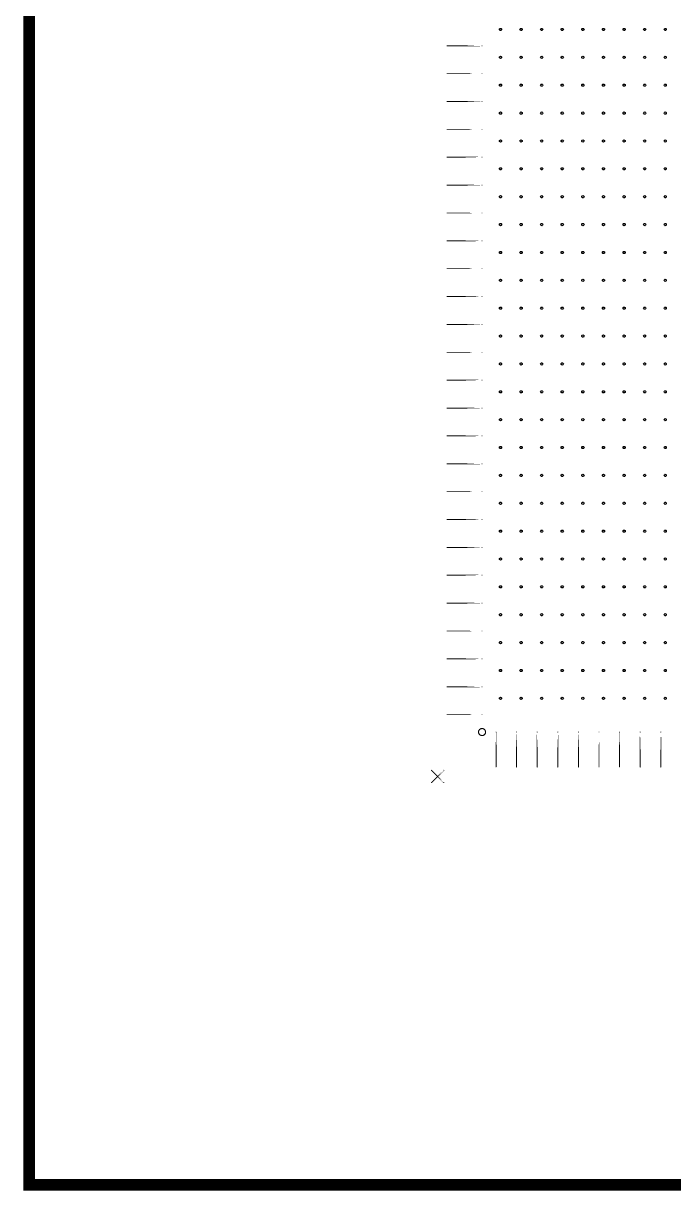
# Model space of a CAD drawing. Extents: x 11 to 212, y 11 to 212.
# Drawn here: x 10.7 to 66.4, y 10.7 to 110.7 of the extents above; entities that cross this region are included whole.
import ezdxf

# ---------------------------------------------------------------- set-up
doc = ezdxf.new("R2010")
doc.units = 0
doc.layers.get('0').update_dxf_attribs({"linetype": 'continuous'})
doc.layers.add('H1', color=7, linetype='continuous')

# ---------------------------------------------------------------- blocks, each defined once
blk = doc.blocks.new('cutlineendpoint')
at = {"const_width": 0.04}
blk.add_lwpolyline([(-0.02, 0, 1), (0.02, 0, 1)], format="xyb", close=True, dxfattribs=at)

msp = doc.modelspace()

# ---------------------------------------------------------------- linework, layer by layer
at = {"layer": 'H1'}
for points, const_width in [([(11.2, 211.2), (211.2, 211.2), (211.2, 11.2), (11.2, 11.2)], 1), ([(50, 108.81), (47, 108.81)], 0.08), ([(50, 106.42), (47, 106.42)], 0.08), ([(50, 104.04), (47, 104.04)], 0.08), ([(50, 101.65), (47, 101.65)], 0.08), ([(50, 99.26), (47, 99.26)], 0.08), ([(50, 96.87), (47, 96.87)], 0.08), ([(50, 94.48), (47, 94.48)], 0.08), ([(50, 92.09), (47, 92.09)], 0.08), ([(50, 89.71), (47, 89.71)], 0.08), ([(50, 87.32), (47, 87.32)], 0.08), ([(50, 84.93), (47, 84.93)], 0.08), ([(50, 82.54), (47, 82.54)], 0.08), ([(50, 80.15), (47, 80.15)], 0.08), ([(50, 77.76), (47, 77.76)], 0.08), ([(50, 75.38), (47, 75.38)], 0.08), ([(50, 72.99), (47, 72.99)], 0.08), ([(50, 70.6), (47, 70.6)], 0.08), ([(50, 68.21), (47, 68.21)], 0.08), ([(50, 65.82), (47, 65.82)], 0.08), ([(50, 63.44), (47, 63.44)], 0.08), ([(50, 61.05), (47, 61.05)], 0.08), ([(50, 58.66), (47, 58.66)], 0.08), ([(50, 56.27), (47, 56.27)], 0.08), ([(50, 53.88), (47, 53.88)], 0.08), ([(50, 51.49), (47, 51.49)], 0.08), ([(51.2, 50), (51.2, 47)], 0.08), ([(52.96, 50), (52.96, 47)], 0.08), ([(54.73, 50), (54.73, 47)], 0.08), ([(56.49, 50), (56.49, 47)], 0.08), ([(58.26, 50), (58.26, 47)], 0.08), ([(60.02, 50), (60.02, 47)], 0.08), ([(61.79, 50), (61.79, 47)], 0.08), ([(63.55, 50), (63.55, 47)], 0.08), ([(65.32, 50), (65.32, 47)], 0.08), ([(46.73, 46.73), (45.67, 45.67)], 0.08), ([(46.73, 45.67), (45.67, 46.73)], 0.08)]:
    msp.add_lwpolyline(points, close=True, dxfattribs=dict(at, const_width=const_width))
for points in [[(51.68, 110.21), (51.66, 110.16), (51.63, 110.12), (51.58, 110.11), (51.54, 110.12), (51.5, 110.16), (51.49, 110.21), (51.5, 110.25), (51.54, 110.29), (51.58, 110.3), (51.63, 110.29), (51.66, 110.25)], [(53.44, 110.21), (53.43, 110.16), (53.39, 110.12), (53.35, 110.11), (53.3, 110.12), (53.27, 110.16), (53.25, 110.21), (53.27, 110.25), (53.3, 110.29), (53.35, 110.3), (53.39, 110.29), (53.43, 110.25)], [(55.21, 110.21), (55.19, 110.16), (55.16, 110.12), (55.11, 110.11), (55.06, 110.12), (55.03, 110.16), (55.02, 110.21), (55.03, 110.25), (55.06, 110.29), (55.11, 110.3), (55.16, 110.29), (55.19, 110.25)], [(56.97, 110.21), (56.96, 110.16), (56.92, 110.12), (56.88, 110.11), (56.83, 110.12), (56.79, 110.16), (56.78, 110.21), (56.79, 110.25), (56.83, 110.29), (56.88, 110.3), (56.92, 110.29), (56.96, 110.25)], [(58.74, 110.21), (58.72, 110.16), (58.69, 110.12), (58.64, 110.11), (58.59, 110.12), (58.56, 110.16), (58.55, 110.21), (58.56, 110.25), (58.59, 110.29), (58.64, 110.3), (58.69, 110.29), (58.72, 110.25)], [(60.5, 110.21), (60.49, 110.16), (60.45, 110.12), (60.41, 110.11), (60.36, 110.12), (60.32, 110.16), (60.31, 110.21), (60.32, 110.25), (60.36, 110.29), (60.41, 110.3), (60.45, 110.29), (60.49, 110.25)], [(62.26, 110.21), (62.25, 110.16), (62.22, 110.12), (62.17, 110.11), (62.12, 110.12), (62.09, 110.16), (62.08, 110.21), (62.09, 110.25), (62.12, 110.29), (62.17, 110.3), (62.22, 110.29), (62.25, 110.25)], [(64.03, 110.21), (64.02, 110.16), (63.98, 110.12), (63.94, 110.11), (63.89, 110.12), (63.85, 110.16), (63.84, 110.21), (63.85, 110.25), (63.89, 110.29), (63.94, 110.3), (63.98, 110.29), (64.02, 110.25)], [(65.79, 110.21), (65.78, 110.16), (65.75, 110.12), (65.7, 110.11), (65.65, 110.12), (65.62, 110.16), (65.61, 110.21), (65.62, 110.25), (65.65, 110.29), (65.7, 110.3), (65.75, 110.29), (65.78, 110.25)], [(51.68, 107.82), (51.66, 107.77), (51.63, 107.74), (51.58, 107.72), (51.54, 107.74), (51.5, 107.77), (51.49, 107.82), (51.5, 107.86), (51.54, 107.9), (51.58, 107.91), (51.63, 107.9), (51.66, 107.86)], [(53.44, 107.82), (53.43, 107.77), (53.39, 107.74), (53.35, 107.72), (53.3, 107.74), (53.27, 107.77), (53.25, 107.82), (53.27, 107.86), (53.3, 107.9), (53.35, 107.91), (53.39, 107.9), (53.43, 107.86)], [(55.21, 107.82), (55.19, 107.77), (55.16, 107.74), (55.11, 107.72), (55.06, 107.74), (55.03, 107.77), (55.02, 107.82), (55.03, 107.86), (55.06, 107.9), (55.11, 107.91), (55.16, 107.9), (55.19, 107.86)], [(56.97, 107.82), (56.96, 107.77), (56.92, 107.74), (56.88, 107.72), (56.83, 107.74), (56.79, 107.77), (56.78, 107.82), (56.79, 107.86), (56.83, 107.9), (56.88, 107.91), (56.92, 107.9), (56.96, 107.86)], [(58.74, 107.82), (58.72, 107.77), (58.69, 107.74), (58.64, 107.72), (58.59, 107.74), (58.56, 107.77), (58.55, 107.82), (58.56, 107.86), (58.59, 107.9), (58.64, 107.91), (58.69, 107.9), (58.72, 107.86)], [(60.5, 107.82), (60.49, 107.77), (60.45, 107.74), (60.41, 107.72), (60.36, 107.74), (60.32, 107.77), (60.31, 107.82), (60.32, 107.86), (60.36, 107.9), (60.41, 107.91), (60.45, 107.9), (60.49, 107.86)], [(62.26, 107.82), (62.25, 107.77), (62.22, 107.74), (62.17, 107.72), (62.12, 107.74), (62.09, 107.77), (62.08, 107.82), (62.09, 107.86), (62.12, 107.9), (62.17, 107.91), (62.22, 107.9), (62.25, 107.86)], [(64.03, 107.82), (64.02, 107.77), (63.98, 107.74), (63.94, 107.72), (63.89, 107.74), (63.85, 107.77), (63.84, 107.82), (63.85, 107.86), (63.89, 107.9), (63.94, 107.91), (63.98, 107.9), (64.02, 107.86)], [(65.79, 107.82), (65.78, 107.77), (65.75, 107.74), (65.7, 107.72), (65.65, 107.74), (65.62, 107.77), (65.61, 107.82), (65.62, 107.86), (65.65, 107.9), (65.7, 107.91), (65.75, 107.9), (65.78, 107.86)], [(51.68, 105.43), (51.66, 105.38), (51.63, 105.35), (51.58, 105.34), (51.54, 105.35), (51.5, 105.38), (51.49, 105.43), (51.5, 105.48), (51.54, 105.51), (51.58, 105.52), (51.63, 105.51), (51.66, 105.48)], [(53.44, 105.43), (53.43, 105.38), (53.39, 105.35), (53.35, 105.34), (53.3, 105.35), (53.27, 105.38), (53.25, 105.43), (53.27, 105.48), (53.3, 105.51), (53.35, 105.52), (53.39, 105.51), (53.43, 105.48)], [(55.21, 105.43), (55.19, 105.38), (55.16, 105.35), (55.11, 105.34), (55.06, 105.35), (55.03, 105.38), (55.02, 105.43), (55.03, 105.48), (55.06, 105.51), (55.11, 105.52), (55.16, 105.51), (55.19, 105.48)], [(56.97, 105.43), (56.96, 105.38), (56.92, 105.35), (56.88, 105.34), (56.83, 105.35), (56.79, 105.38), (56.78, 105.43), (56.79, 105.48), (56.83, 105.51), (56.88, 105.52), (56.92, 105.51), (56.96, 105.48)], [(58.74, 105.43), (58.72, 105.38), (58.69, 105.35), (58.64, 105.34), (58.59, 105.35), (58.56, 105.38), (58.55, 105.43), (58.56, 105.48), (58.59, 105.51), (58.64, 105.52), (58.69, 105.51), (58.72, 105.48)], [(60.5, 105.43), (60.49, 105.38), (60.45, 105.35), (60.41, 105.34), (60.36, 105.35), (60.32, 105.38), (60.31, 105.43), (60.32, 105.48), (60.36, 105.51), (60.41, 105.52), (60.45, 105.51), (60.49, 105.48)], [(62.26, 105.43), (62.25, 105.38), (62.22, 105.35), (62.17, 105.34), (62.12, 105.35), (62.09, 105.38), (62.08, 105.43), (62.09, 105.48), (62.12, 105.51), (62.17, 105.52), (62.22, 105.51), (62.25, 105.48)], [(64.03, 105.43), (64.02, 105.38), (63.98, 105.35), (63.94, 105.34), (63.89, 105.35), (63.85, 105.38), (63.84, 105.43), (63.85, 105.48), (63.89, 105.51), (63.94, 105.52), (63.98, 105.51), (64.02, 105.48)], [(65.79, 105.43), (65.78, 105.38), (65.75, 105.35), (65.7, 105.34), (65.65, 105.35), (65.62, 105.38), (65.61, 105.43), (65.62, 105.48), (65.65, 105.51), (65.7, 105.52), (65.75, 105.51), (65.78, 105.48)], [(51.68, 103.04), (51.66, 102.99), (51.63, 102.96), (51.58, 102.95), (51.54, 102.96), (51.5, 102.99), (51.49, 103.04), (51.5, 103.09), (51.54, 103.12), (51.58, 103.14), (51.63, 103.12), (51.66, 103.09)], [(53.44, 103.04), (53.43, 102.99), (53.39, 102.96), (53.35, 102.95), (53.3, 102.96), (53.27, 102.99), (53.25, 103.04), (53.27, 103.09), (53.3, 103.12), (53.35, 103.14), (53.39, 103.12), (53.43, 103.09)], [(55.21, 103.04), (55.19, 102.99), (55.16, 102.96), (55.11, 102.95), (55.06, 102.96), (55.03, 102.99), (55.02, 103.04), (55.03, 103.09), (55.06, 103.12), (55.11, 103.14), (55.16, 103.12), (55.19, 103.09)], [(56.97, 103.04), (56.96, 102.99), (56.92, 102.96), (56.88, 102.95), (56.83, 102.96), (56.79, 102.99), (56.78, 103.04), (56.79, 103.09), (56.83, 103.12), (56.88, 103.14), (56.92, 103.12), (56.96, 103.09)], [(58.74, 103.04), (58.72, 102.99), (58.69, 102.96), (58.64, 102.95), (58.59, 102.96), (58.56, 102.99), (58.55, 103.04), (58.56, 103.09), (58.59, 103.12), (58.64, 103.14), (58.69, 103.12), (58.72, 103.09)], [(60.5, 103.04), (60.49, 102.99), (60.45, 102.96), (60.41, 102.95), (60.36, 102.96), (60.32, 102.99), (60.31, 103.04), (60.32, 103.09), (60.36, 103.12), (60.41, 103.14), (60.45, 103.12), (60.49, 103.09)], [(62.26, 103.04), (62.25, 102.99), (62.22, 102.96), (62.17, 102.95), (62.12, 102.96), (62.09, 102.99), (62.08, 103.04), (62.09, 103.09), (62.12, 103.12), (62.17, 103.14), (62.22, 103.12), (62.25, 103.09)], [(64.03, 103.04), (64.02, 102.99), (63.98, 102.96), (63.94, 102.95), (63.89, 102.96), (63.85, 102.99), (63.84, 103.04), (63.85, 103.09), (63.89, 103.12), (63.94, 103.14), (63.98, 103.12), (64.02, 103.09)], [(65.79, 103.04), (65.78, 102.99), (65.75, 102.96), (65.7, 102.95), (65.65, 102.96), (65.62, 102.99), (65.61, 103.04), (65.62, 103.09), (65.65, 103.12), (65.7, 103.14), (65.75, 103.12), (65.78, 103.09)], [(51.68, 100.65), (51.66, 100.61), (51.63, 100.57), (51.58, 100.56), (51.54, 100.57), (51.5, 100.61), (51.49, 100.65), (51.5, 100.7), (51.54, 100.73), (51.58, 100.75), (51.63, 100.73), (51.66, 100.7)], [(53.44, 100.65), (53.43, 100.61), (53.39, 100.57), (53.35, 100.56), (53.3, 100.57), (53.27, 100.61), (53.25, 100.65), (53.27, 100.7), (53.3, 100.73), (53.35, 100.75), (53.39, 100.73), (53.43, 100.7)], [(55.21, 100.65), (55.19, 100.61), (55.16, 100.57), (55.11, 100.56), (55.06, 100.57), (55.03, 100.61), (55.02, 100.65), (55.03, 100.7), (55.06, 100.73), (55.11, 100.75), (55.16, 100.73), (55.19, 100.7)], [(56.97, 100.65), (56.96, 100.61), (56.92, 100.57), (56.88, 100.56), (56.83, 100.57), (56.79, 100.61), (56.78, 100.65), (56.79, 100.7), (56.83, 100.73), (56.88, 100.75), (56.92, 100.73), (56.96, 100.7)], [(58.74, 100.65), (58.72, 100.61), (58.69, 100.57), (58.64, 100.56), (58.59, 100.57), (58.56, 100.61), (58.55, 100.65), (58.56, 100.7), (58.59, 100.73), (58.64, 100.75), (58.69, 100.73), (58.72, 100.7)], [(60.5, 100.65), (60.49, 100.61), (60.45, 100.57), (60.41, 100.56), (60.36, 100.57), (60.32, 100.61), (60.31, 100.65), (60.32, 100.7), (60.36, 100.73), (60.41, 100.75), (60.45, 100.73), (60.49, 100.7)], [(62.26, 100.65), (62.25, 100.61), (62.22, 100.57), (62.17, 100.56), (62.12, 100.57), (62.09, 100.61), (62.08, 100.65), (62.09, 100.7), (62.12, 100.73), (62.17, 100.75), (62.22, 100.73), (62.25, 100.7)], [(64.03, 100.65), (64.02, 100.61), (63.98, 100.57), (63.94, 100.56), (63.89, 100.57), (63.85, 100.61), (63.84, 100.65), (63.85, 100.7), (63.89, 100.73), (63.94, 100.75), (63.98, 100.73), (64.02, 100.7)], [(65.79, 100.65), (65.78, 100.61), (65.75, 100.57), (65.7, 100.56), (65.65, 100.57), (65.62, 100.61), (65.61, 100.65), (65.62, 100.7), (65.65, 100.73), (65.7, 100.75), (65.75, 100.73), (65.78, 100.7)], [(51.68, 98.26), (51.66, 98.22), (51.63, 98.18), (51.58, 98.17), (51.54, 98.18), (51.5, 98.22), (51.49, 98.26), (51.5, 98.31), (51.54, 98.35), (51.58, 98.36), (51.63, 98.35), (51.66, 98.31)], [(53.44, 98.26), (53.43, 98.22), (53.39, 98.18), (53.35, 98.17), (53.3, 98.18), (53.27, 98.22), (53.25, 98.26), (53.27, 98.31), (53.3, 98.35), (53.35, 98.36), (53.39, 98.35), (53.43, 98.31)], [(55.21, 98.26), (55.19, 98.22), (55.16, 98.18), (55.11, 98.17), (55.06, 98.18), (55.03, 98.22), (55.02, 98.26), (55.03, 98.31), (55.06, 98.35), (55.11, 98.36), (55.16, 98.35), (55.19, 98.31)], [(56.97, 98.26), (56.96, 98.22), (56.92, 98.18), (56.88, 98.17), (56.83, 98.18), (56.79, 98.22), (56.78, 98.26), (56.79, 98.31), (56.83, 98.35), (56.88, 98.36), (56.92, 98.35), (56.96, 98.31)], [(58.74, 98.26), (58.72, 98.22), (58.69, 98.18), (58.64, 98.17), (58.59, 98.18), (58.56, 98.22), (58.55, 98.26), (58.56, 98.31), (58.59, 98.35), (58.64, 98.36), (58.69, 98.35), (58.72, 98.31)], [(60.5, 98.26), (60.49, 98.22), (60.45, 98.18), (60.41, 98.17), (60.36, 98.18), (60.32, 98.22), (60.31, 98.26), (60.32, 98.31), (60.36, 98.35), (60.41, 98.36), (60.45, 98.35), (60.49, 98.31)], [(62.26, 98.26), (62.25, 98.22), (62.22, 98.18), (62.17, 98.17), (62.12, 98.18), (62.09, 98.22), (62.08, 98.26), (62.09, 98.31), (62.12, 98.35), (62.17, 98.36), (62.22, 98.35), (62.25, 98.31)], [(64.03, 98.26), (64.02, 98.22), (63.98, 98.18), (63.94, 98.17), (63.89, 98.18), (63.85, 98.22), (63.84, 98.26), (63.85, 98.31), (63.89, 98.35), (63.94, 98.36), (63.98, 98.35), (64.02, 98.31)], [(65.79, 98.26), (65.78, 98.22), (65.75, 98.18), (65.7, 98.17), (65.65, 98.18), (65.62, 98.22), (65.61, 98.26), (65.62, 98.31), (65.65, 98.35), (65.7, 98.36), (65.75, 98.35), (65.78, 98.31)], [(51.68, 95.88), (51.66, 95.83), (51.63, 95.79), (51.58, 95.78), (51.54, 95.79), (51.5, 95.83), (51.49, 95.88), (51.5, 95.92), (51.54, 95.96), (51.58, 95.97), (51.63, 95.96), (51.66, 95.92)], [(53.44, 95.88), (53.43, 95.83), (53.39, 95.79), (53.35, 95.78), (53.3, 95.79), (53.27, 95.83), (53.25, 95.88), (53.27, 95.92), (53.3, 95.96), (53.35, 95.97), (53.39, 95.96), (53.43, 95.92)], [(55.21, 95.88), (55.19, 95.83), (55.16, 95.79), (55.11, 95.78), (55.06, 95.79), (55.03, 95.83), (55.02, 95.88), (55.03, 95.92), (55.06, 95.96), (55.11, 95.97), (55.16, 95.96), (55.19, 95.92)], [(56.97, 95.88), (56.96, 95.83), (56.92, 95.79), (56.88, 95.78), (56.83, 95.79), (56.79, 95.83), (56.78, 95.88), (56.79, 95.92), (56.83, 95.96), (56.88, 95.97), (56.92, 95.96), (56.96, 95.92)], [(58.74, 95.88), (58.72, 95.83), (58.69, 95.79), (58.64, 95.78), (58.59, 95.79), (58.56, 95.83), (58.55, 95.88), (58.56, 95.92), (58.59, 95.96), (58.64, 95.97), (58.69, 95.96), (58.72, 95.92)], [(60.5, 95.88), (60.49, 95.83), (60.45, 95.79), (60.41, 95.78), (60.36, 95.79), (60.32, 95.83), (60.31, 95.88), (60.32, 95.92), (60.36, 95.96), (60.41, 95.97), (60.45, 95.96), (60.49, 95.92)], [(62.26, 95.88), (62.25, 95.83), (62.22, 95.79), (62.17, 95.78), (62.12, 95.79), (62.09, 95.83), (62.08, 95.88), (62.09, 95.92), (62.12, 95.96), (62.17, 95.97), (62.22, 95.96), (62.25, 95.92)], [(64.03, 95.88), (64.02, 95.83), (63.98, 95.79), (63.94, 95.78), (63.89, 95.79), (63.85, 95.83), (63.84, 95.88), (63.85, 95.92), (63.89, 95.96), (63.94, 95.97), (63.98, 95.96), (64.02, 95.92)], [(65.79, 95.88), (65.78, 95.83), (65.75, 95.79), (65.7, 95.78), (65.65, 95.79), (65.62, 95.83), (65.61, 95.88), (65.62, 95.92), (65.65, 95.96), (65.7, 95.97), (65.75, 95.96), (65.78, 95.92)], [(51.68, 93.49), (51.66, 93.44), (51.63, 93.41), (51.58, 93.39), (51.54, 93.41), (51.5, 93.44), (51.49, 93.49), (51.5, 93.54), (51.54, 93.57), (51.58, 93.58), (51.63, 93.57), (51.66, 93.54)], [(53.44, 93.49), (53.43, 93.44), (53.39, 93.41), (53.35, 93.39), (53.3, 93.41), (53.27, 93.44), (53.25, 93.49), (53.27, 93.54), (53.3, 93.57), (53.35, 93.58), (53.39, 93.57), (53.43, 93.54)], [(55.21, 93.49), (55.19, 93.44), (55.16, 93.41), (55.11, 93.39), (55.06, 93.41), (55.03, 93.44), (55.02, 93.49), (55.03, 93.54), (55.06, 93.57), (55.11, 93.58), (55.16, 93.57), (55.19, 93.54)], [(56.97, 93.49), (56.96, 93.44), (56.92, 93.41), (56.88, 93.39), (56.83, 93.41), (56.79, 93.44), (56.78, 93.49), (56.79, 93.54), (56.83, 93.57), (56.88, 93.58), (56.92, 93.57), (56.96, 93.54)], [(58.74, 93.49), (58.72, 93.44), (58.69, 93.41), (58.64, 93.39), (58.59, 93.41), (58.56, 93.44), (58.55, 93.49), (58.56, 93.54), (58.59, 93.57), (58.64, 93.58), (58.69, 93.57), (58.72, 93.54)], [(60.5, 93.49), (60.49, 93.44), (60.45, 93.41), (60.41, 93.39), (60.36, 93.41), (60.32, 93.44), (60.31, 93.49), (60.32, 93.54), (60.36, 93.57), (60.41, 93.58), (60.45, 93.57), (60.49, 93.54)], [(62.26, 93.49), (62.25, 93.44), (62.22, 93.41), (62.17, 93.39), (62.12, 93.41), (62.09, 93.44), (62.08, 93.49), (62.09, 93.54), (62.12, 93.57), (62.17, 93.58), (62.22, 93.57), (62.25, 93.54)], [(64.03, 93.49), (64.02, 93.44), (63.98, 93.41), (63.94, 93.39), (63.89, 93.41), (63.85, 93.44), (63.84, 93.49), (63.85, 93.54), (63.89, 93.57), (63.94, 93.58), (63.98, 93.57), (64.02, 93.54)], [(65.79, 93.49), (65.78, 93.44), (65.75, 93.41), (65.7, 93.39), (65.65, 93.41), (65.62, 93.44), (65.61, 93.49), (65.62, 93.54), (65.65, 93.57), (65.7, 93.58), (65.75, 93.57), (65.78, 93.54)], [(51.68, 91.1), (51.66, 91.05), (51.63, 91.02), (51.58, 91.01), (51.54, 91.02), (51.5, 91.05), (51.49, 91.1), (51.5, 91.15), (51.54, 91.18), (51.58, 91.19), (51.63, 91.18), (51.66, 91.15)], [(53.44, 91.1), (53.43, 91.05), (53.39, 91.02), (53.35, 91.01), (53.3, 91.02), (53.27, 91.05), (53.25, 91.1), (53.27, 91.15), (53.3, 91.18), (53.35, 91.19), (53.39, 91.18), (53.43, 91.15)], [(55.21, 91.1), (55.19, 91.05), (55.16, 91.02), (55.11, 91.01), (55.06, 91.02), (55.03, 91.05), (55.02, 91.1), (55.03, 91.15), (55.06, 91.18), (55.11, 91.19), (55.16, 91.18), (55.19, 91.15)], [(56.97, 91.1), (56.96, 91.05), (56.92, 91.02), (56.88, 91.01), (56.83, 91.02), (56.79, 91.05), (56.78, 91.1), (56.79, 91.15), (56.83, 91.18), (56.88, 91.19), (56.92, 91.18), (56.96, 91.15)], [(58.74, 91.1), (58.72, 91.05), (58.69, 91.02), (58.64, 91.01), (58.59, 91.02), (58.56, 91.05), (58.55, 91.1), (58.56, 91.15), (58.59, 91.18), (58.64, 91.19), (58.69, 91.18), (58.72, 91.15)], [(60.5, 91.1), (60.49, 91.05), (60.45, 91.02), (60.41, 91.01), (60.36, 91.02), (60.32, 91.05), (60.31, 91.1), (60.32, 91.15), (60.36, 91.18), (60.41, 91.19), (60.45, 91.18), (60.49, 91.15)], [(62.26, 91.1), (62.25, 91.05), (62.22, 91.02), (62.17, 91.01), (62.12, 91.02), (62.09, 91.05), (62.08, 91.1), (62.09, 91.15), (62.12, 91.18), (62.17, 91.19), (62.22, 91.18), (62.25, 91.15)], [(64.03, 91.1), (64.02, 91.05), (63.98, 91.02), (63.94, 91.01), (63.89, 91.02), (63.85, 91.05), (63.84, 91.1), (63.85, 91.15), (63.89, 91.18), (63.94, 91.19), (63.98, 91.18), (64.02, 91.15)], [(65.79, 91.1), (65.78, 91.05), (65.75, 91.02), (65.7, 91.01), (65.65, 91.02), (65.62, 91.05), (65.61, 91.1), (65.62, 91.15), (65.65, 91.18), (65.7, 91.19), (65.75, 91.18), (65.78, 91.15)], [(51.68, 88.71), (51.66, 88.66), (51.63, 88.63), (51.58, 88.62), (51.54, 88.63), (51.5, 88.66), (51.49, 88.71), (51.5, 88.76), (51.54, 88.79), (51.58, 88.81), (51.63, 88.79), (51.66, 88.76)], [(53.44, 88.71), (53.43, 88.66), (53.39, 88.63), (53.35, 88.62), (53.3, 88.63), (53.27, 88.66), (53.25, 88.71), (53.27, 88.76), (53.3, 88.79), (53.35, 88.81), (53.39, 88.79), (53.43, 88.76)], [(55.21, 88.71), (55.19, 88.66), (55.16, 88.63), (55.11, 88.62), (55.06, 88.63), (55.03, 88.66), (55.02, 88.71), (55.03, 88.76), (55.06, 88.79), (55.11, 88.81), (55.16, 88.79), (55.19, 88.76)], [(56.97, 88.71), (56.96, 88.66), (56.92, 88.63), (56.88, 88.62), (56.83, 88.63), (56.79, 88.66), (56.78, 88.71), (56.79, 88.76), (56.83, 88.79), (56.88, 88.81), (56.92, 88.79), (56.96, 88.76)], [(58.74, 88.71), (58.72, 88.66), (58.69, 88.63), (58.64, 88.62), (58.59, 88.63), (58.56, 88.66), (58.55, 88.71), (58.56, 88.76), (58.59, 88.79), (58.64, 88.81), (58.69, 88.79), (58.72, 88.76)], [(60.5, 88.71), (60.49, 88.66), (60.45, 88.63), (60.41, 88.62), (60.36, 88.63), (60.32, 88.66), (60.31, 88.71), (60.32, 88.76), (60.36, 88.79), (60.41, 88.81), (60.45, 88.79), (60.49, 88.76)], [(62.26, 88.71), (62.25, 88.66), (62.22, 88.63), (62.17, 88.62), (62.12, 88.63), (62.09, 88.66), (62.08, 88.71), (62.09, 88.76), (62.12, 88.79), (62.17, 88.81), (62.22, 88.79), (62.25, 88.76)], [(64.03, 88.71), (64.02, 88.66), (63.98, 88.63), (63.94, 88.62), (63.89, 88.63), (63.85, 88.66), (63.84, 88.71), (63.85, 88.76), (63.89, 88.79), (63.94, 88.81), (63.98, 88.79), (64.02, 88.76)], [(65.79, 88.71), (65.78, 88.66), (65.75, 88.63), (65.7, 88.62), (65.65, 88.63), (65.62, 88.66), (65.61, 88.71), (65.62, 88.76), (65.65, 88.79), (65.7, 88.81), (65.75, 88.79), (65.78, 88.76)], [(51.68, 86.32), (51.66, 86.28), (51.63, 86.24), (51.58, 86.23), (51.54, 86.24), (51.5, 86.28), (51.49, 86.32), (51.5, 86.37), (51.54, 86.41), (51.58, 86.42), (51.63, 86.41), (51.66, 86.37)], [(53.44, 86.32), (53.43, 86.28), (53.39, 86.24), (53.35, 86.23), (53.3, 86.24), (53.27, 86.28), (53.25, 86.32), (53.27, 86.37), (53.3, 86.41), (53.35, 86.42), (53.39, 86.41), (53.43, 86.37)], [(55.21, 86.32), (55.19, 86.28), (55.16, 86.24), (55.11, 86.23), (55.06, 86.24), (55.03, 86.28), (55.02, 86.32), (55.03, 86.37), (55.06, 86.41), (55.11, 86.42), (55.16, 86.41), (55.19, 86.37)], [(56.97, 86.32), (56.96, 86.28), (56.92, 86.24), (56.88, 86.23), (56.83, 86.24), (56.79, 86.28), (56.78, 86.32), (56.79, 86.37), (56.83, 86.41), (56.88, 86.42), (56.92, 86.41), (56.96, 86.37)], [(58.74, 86.32), (58.72, 86.28), (58.69, 86.24), (58.64, 86.23), (58.59, 86.24), (58.56, 86.28), (58.55, 86.32), (58.56, 86.37), (58.59, 86.41), (58.64, 86.42), (58.69, 86.41), (58.72, 86.37)], [(60.5, 86.32), (60.49, 86.28), (60.45, 86.24), (60.41, 86.23), (60.36, 86.24), (60.32, 86.28), (60.31, 86.32), (60.32, 86.37), (60.36, 86.41), (60.41, 86.42), (60.45, 86.41), (60.49, 86.37)], [(62.26, 86.32), (62.25, 86.28), (62.22, 86.24), (62.17, 86.23), (62.12, 86.24), (62.09, 86.28), (62.08, 86.32), (62.09, 86.37), (62.12, 86.41), (62.17, 86.42), (62.22, 86.41), (62.25, 86.37)], [(64.03, 86.32), (64.02, 86.28), (63.98, 86.24), (63.94, 86.23), (63.89, 86.24), (63.85, 86.28), (63.84, 86.32), (63.85, 86.37), (63.89, 86.41), (63.94, 86.42), (63.98, 86.41), (64.02, 86.37)], [(65.79, 86.32), (65.78, 86.28), (65.75, 86.24), (65.7, 86.23), (65.65, 86.24), (65.62, 86.28), (65.61, 86.32), (65.62, 86.37), (65.65, 86.41), (65.7, 86.42), (65.75, 86.41), (65.78, 86.37)], [(51.68, 83.94), (51.66, 83.89), (51.63, 83.85), (51.58, 83.84), (51.54, 83.85), (51.5, 83.89), (51.49, 83.94), (51.5, 83.98), (51.54, 84.02), (51.58, 84.03), (51.63, 84.02), (51.66, 83.98)], [(53.44, 83.94), (53.43, 83.89), (53.39, 83.85), (53.35, 83.84), (53.3, 83.85), (53.27, 83.89), (53.25, 83.94), (53.27, 83.98), (53.3, 84.02), (53.35, 84.03), (53.39, 84.02), (53.43, 83.98)], [(55.21, 83.94), (55.19, 83.89), (55.16, 83.85), (55.11, 83.84), (55.06, 83.85), (55.03, 83.89), (55.02, 83.94), (55.03, 83.98), (55.06, 84.02), (55.11, 84.03), (55.16, 84.02), (55.19, 83.98)], [(56.97, 83.94), (56.96, 83.89), (56.92, 83.85), (56.88, 83.84), (56.83, 83.85), (56.79, 83.89), (56.78, 83.94), (56.79, 83.98), (56.83, 84.02), (56.88, 84.03), (56.92, 84.02), (56.96, 83.98)], [(58.74, 83.94), (58.72, 83.89), (58.69, 83.85), (58.64, 83.84), (58.59, 83.85), (58.56, 83.89), (58.55, 83.94), (58.56, 83.98), (58.59, 84.02), (58.64, 84.03), (58.69, 84.02), (58.72, 83.98)], [(60.5, 83.94), (60.49, 83.89), (60.45, 83.85), (60.41, 83.84), (60.36, 83.85), (60.32, 83.89), (60.31, 83.94), (60.32, 83.98), (60.36, 84.02), (60.41, 84.03), (60.45, 84.02), (60.49, 83.98)], [(62.26, 83.94), (62.25, 83.89), (62.22, 83.85), (62.17, 83.84), (62.12, 83.85), (62.09, 83.89), (62.08, 83.94), (62.09, 83.98), (62.12, 84.02), (62.17, 84.03), (62.22, 84.02), (62.25, 83.98)], [(64.03, 83.94), (64.02, 83.89), (63.98, 83.85), (63.94, 83.84), (63.89, 83.85), (63.85, 83.89), (63.84, 83.94), (63.85, 83.98), (63.89, 84.02), (63.94, 84.03), (63.98, 84.02), (64.02, 83.98)], [(65.79, 83.94), (65.78, 83.89), (65.75, 83.85), (65.7, 83.84), (65.65, 83.85), (65.62, 83.89), (65.61, 83.94), (65.62, 83.98), (65.65, 84.02), (65.7, 84.03), (65.75, 84.02), (65.78, 83.98)], [(51.68, 81.55), (51.66, 81.5), (51.63, 81.47), (51.58, 81.45), (51.54, 81.47), (51.5, 81.5), (51.49, 81.55), (51.5, 81.59), (51.54, 81.63), (51.58, 81.64), (51.63, 81.63), (51.66, 81.59)], [(53.44, 81.55), (53.43, 81.5), (53.39, 81.47), (53.35, 81.45), (53.3, 81.47), (53.27, 81.5), (53.25, 81.55), (53.27, 81.59), (53.3, 81.63), (53.35, 81.64), (53.39, 81.63), (53.43, 81.59)], [(55.21, 81.55), (55.19, 81.5), (55.16, 81.47), (55.11, 81.45), (55.06, 81.47), (55.03, 81.5), (55.02, 81.55), (55.03, 81.59), (55.06, 81.63), (55.11, 81.64), (55.16, 81.63), (55.19, 81.59)], [(56.97, 81.55), (56.96, 81.5), (56.92, 81.47), (56.88, 81.45), (56.83, 81.47), (56.79, 81.5), (56.78, 81.55), (56.79, 81.59), (56.83, 81.63), (56.88, 81.64), (56.92, 81.63), (56.96, 81.59)], [(58.74, 81.55), (58.72, 81.5), (58.69, 81.47), (58.64, 81.45), (58.59, 81.47), (58.56, 81.5), (58.55, 81.55), (58.56, 81.59), (58.59, 81.63), (58.64, 81.64), (58.69, 81.63), (58.72, 81.59)], [(60.5, 81.55), (60.49, 81.5), (60.45, 81.47), (60.41, 81.45), (60.36, 81.47), (60.32, 81.5), (60.31, 81.55), (60.32, 81.59), (60.36, 81.63), (60.41, 81.64), (60.45, 81.63), (60.49, 81.59)], [(62.26, 81.55), (62.25, 81.5), (62.22, 81.47), (62.17, 81.45), (62.12, 81.47), (62.09, 81.5), (62.08, 81.55), (62.09, 81.59), (62.12, 81.63), (62.17, 81.64), (62.22, 81.63), (62.25, 81.59)], [(64.03, 81.55), (64.02, 81.5), (63.98, 81.47), (63.94, 81.45), (63.89, 81.47), (63.85, 81.5), (63.84, 81.55), (63.85, 81.59), (63.89, 81.63), (63.94, 81.64), (63.98, 81.63), (64.02, 81.59)], [(65.79, 81.55), (65.78, 81.5), (65.75, 81.47), (65.7, 81.45), (65.65, 81.47), (65.62, 81.5), (65.61, 81.55), (65.62, 81.59), (65.65, 81.63), (65.7, 81.64), (65.75, 81.63), (65.78, 81.59)], [(51.68, 79.16), (51.66, 79.11), (51.63, 79.08), (51.58, 79.06), (51.54, 79.08), (51.5, 79.11), (51.49, 79.16), (51.5, 79.21), (51.54, 79.24), (51.58, 79.25), (51.63, 79.24), (51.66, 79.21)], [(53.44, 79.16), (53.43, 79.11), (53.39, 79.08), (53.35, 79.06), (53.3, 79.08), (53.27, 79.11), (53.25, 79.16), (53.27, 79.21), (53.3, 79.24), (53.35, 79.25), (53.39, 79.24), (53.43, 79.21)], [(55.21, 79.16), (55.19, 79.11), (55.16, 79.08), (55.11, 79.06), (55.06, 79.08), (55.03, 79.11), (55.02, 79.16), (55.03, 79.21), (55.06, 79.24), (55.11, 79.25), (55.16, 79.24), (55.19, 79.21)], [(56.97, 79.16), (56.96, 79.11), (56.92, 79.08), (56.88, 79.06), (56.83, 79.08), (56.79, 79.11), (56.78, 79.16), (56.79, 79.21), (56.83, 79.24), (56.88, 79.25), (56.92, 79.24), (56.96, 79.21)], [(58.74, 79.16), (58.72, 79.11), (58.69, 79.08), (58.64, 79.06), (58.59, 79.08), (58.56, 79.11), (58.55, 79.16), (58.56, 79.21), (58.59, 79.24), (58.64, 79.25), (58.69, 79.24), (58.72, 79.21)], [(60.5, 79.16), (60.49, 79.11), (60.45, 79.08), (60.41, 79.06), (60.36, 79.08), (60.32, 79.11), (60.31, 79.16), (60.32, 79.21), (60.36, 79.24), (60.41, 79.25), (60.45, 79.24), (60.49, 79.21)], [(62.26, 79.16), (62.25, 79.11), (62.22, 79.08), (62.17, 79.06), (62.12, 79.08), (62.09, 79.11), (62.08, 79.16), (62.09, 79.21), (62.12, 79.24), (62.17, 79.25), (62.22, 79.24), (62.25, 79.21)], [(64.03, 79.16), (64.02, 79.11), (63.98, 79.08), (63.94, 79.06), (63.89, 79.08), (63.85, 79.11), (63.84, 79.16), (63.85, 79.21), (63.89, 79.24), (63.94, 79.25), (63.98, 79.24), (64.02, 79.21)], [(65.79, 79.16), (65.78, 79.11), (65.75, 79.08), (65.7, 79.06), (65.65, 79.08), (65.62, 79.11), (65.61, 79.16), (65.62, 79.21), (65.65, 79.24), (65.7, 79.25), (65.75, 79.24), (65.78, 79.21)], [(51.68, 76.77), (51.66, 76.72), (51.63, 76.69), (51.58, 76.68), (51.54, 76.69), (51.5, 76.72), (51.49, 76.77), (51.5, 76.82), (51.54, 76.85), (51.58, 76.86), (51.63, 76.85), (51.66, 76.82)], [(53.44, 76.77), (53.43, 76.72), (53.39, 76.69), (53.35, 76.68), (53.3, 76.69), (53.27, 76.72), (53.25, 76.77), (53.27, 76.82), (53.3, 76.85), (53.35, 76.86), (53.39, 76.85), (53.43, 76.82)], [(55.21, 76.77), (55.19, 76.72), (55.16, 76.69), (55.11, 76.68), (55.06, 76.69), (55.03, 76.72), (55.02, 76.77), (55.03, 76.82), (55.06, 76.85), (55.11, 76.86), (55.16, 76.85), (55.19, 76.82)], [(56.97, 76.77), (56.96, 76.72), (56.92, 76.69), (56.88, 76.68), (56.83, 76.69), (56.79, 76.72), (56.78, 76.77), (56.79, 76.82), (56.83, 76.85), (56.88, 76.86), (56.92, 76.85), (56.96, 76.82)], [(58.74, 76.77), (58.72, 76.72), (58.69, 76.69), (58.64, 76.68), (58.59, 76.69), (58.56, 76.72), (58.55, 76.77), (58.56, 76.82), (58.59, 76.85), (58.64, 76.86), (58.69, 76.85), (58.72, 76.82)], [(60.5, 76.77), (60.49, 76.72), (60.45, 76.69), (60.41, 76.68), (60.36, 76.69), (60.32, 76.72), (60.31, 76.77), (60.32, 76.82), (60.36, 76.85), (60.41, 76.86), (60.45, 76.85), (60.49, 76.82)], [(62.26, 76.77), (62.25, 76.72), (62.22, 76.69), (62.17, 76.68), (62.12, 76.69), (62.09, 76.72), (62.08, 76.77), (62.09, 76.82), (62.12, 76.85), (62.17, 76.86), (62.22, 76.85), (62.25, 76.82)], [(64.03, 76.77), (64.02, 76.72), (63.98, 76.69), (63.94, 76.68), (63.89, 76.69), (63.85, 76.72), (63.84, 76.77), (63.85, 76.82), (63.89, 76.85), (63.94, 76.86), (63.98, 76.85), (64.02, 76.82)], [(65.79, 76.77), (65.78, 76.72), (65.75, 76.69), (65.7, 76.68), (65.65, 76.69), (65.62, 76.72), (65.61, 76.77), (65.62, 76.82), (65.65, 76.85), (65.7, 76.86), (65.75, 76.85), (65.78, 76.82)], [(51.68, 74.38), (51.66, 74.34), (51.63, 74.3), (51.58, 74.29), (51.54, 74.3), (51.5, 74.34), (51.49, 74.38), (51.5, 74.43), (51.54, 74.46), (51.58, 74.48), (51.63, 74.46), (51.66, 74.43)], [(53.44, 74.38), (53.43, 74.34), (53.39, 74.3), (53.35, 74.29), (53.3, 74.3), (53.27, 74.34), (53.25, 74.38), (53.27, 74.43), (53.3, 74.46), (53.35, 74.48), (53.39, 74.46), (53.43, 74.43)], [(55.21, 74.38), (55.19, 74.34), (55.16, 74.3), (55.11, 74.29), (55.06, 74.3), (55.03, 74.34), (55.02, 74.38), (55.03, 74.43), (55.06, 74.46), (55.11, 74.48), (55.16, 74.46), (55.19, 74.43)], [(56.97, 74.38), (56.96, 74.34), (56.92, 74.3), (56.88, 74.29), (56.83, 74.3), (56.79, 74.34), (56.78, 74.38), (56.79, 74.43), (56.83, 74.46), (56.88, 74.48), (56.92, 74.46), (56.96, 74.43)], [(58.74, 74.38), (58.72, 74.34), (58.69, 74.3), (58.64, 74.29), (58.59, 74.3), (58.56, 74.34), (58.55, 74.38), (58.56, 74.43), (58.59, 74.46), (58.64, 74.48), (58.69, 74.46), (58.72, 74.43)], [(60.5, 74.38), (60.49, 74.34), (60.45, 74.3), (60.41, 74.29), (60.36, 74.3), (60.32, 74.34), (60.31, 74.38), (60.32, 74.43), (60.36, 74.46), (60.41, 74.48), (60.45, 74.46), (60.49, 74.43)], [(62.26, 74.38), (62.25, 74.34), (62.22, 74.3), (62.17, 74.29), (62.12, 74.3), (62.09, 74.34), (62.08, 74.38), (62.09, 74.43), (62.12, 74.46), (62.17, 74.48), (62.22, 74.46), (62.25, 74.43)], [(64.03, 74.38), (64.02, 74.34), (63.98, 74.3), (63.94, 74.29), (63.89, 74.3), (63.85, 74.34), (63.84, 74.38), (63.85, 74.43), (63.89, 74.46), (63.94, 74.48), (63.98, 74.46), (64.02, 74.43)], [(65.79, 74.38), (65.78, 74.34), (65.75, 74.3), (65.7, 74.29), (65.65, 74.3), (65.62, 74.34), (65.61, 74.38), (65.62, 74.43), (65.65, 74.46), (65.7, 74.48), (65.75, 74.46), (65.78, 74.43)], [(51.68, 71.99), (51.66, 71.95), (51.63, 71.91), (51.58, 71.9), (51.54, 71.91), (51.5, 71.95), (51.49, 71.99), (51.5, 72.04), (51.54, 72.08), (51.58, 72.09), (51.63, 72.08), (51.66, 72.04)], [(53.44, 71.99), (53.43, 71.95), (53.39, 71.91), (53.35, 71.9), (53.3, 71.91), (53.27, 71.95), (53.25, 71.99), (53.27, 72.04), (53.3, 72.08), (53.35, 72.09), (53.39, 72.08), (53.43, 72.04)], [(55.21, 71.99), (55.19, 71.95), (55.16, 71.91), (55.11, 71.9), (55.06, 71.91), (55.03, 71.95), (55.02, 71.99), (55.03, 72.04), (55.06, 72.08), (55.11, 72.09), (55.16, 72.08), (55.19, 72.04)], [(56.97, 71.99), (56.96, 71.95), (56.92, 71.91), (56.88, 71.9), (56.83, 71.91), (56.79, 71.95), (56.78, 71.99), (56.79, 72.04), (56.83, 72.08), (56.88, 72.09), (56.92, 72.08), (56.96, 72.04)], [(58.74, 71.99), (58.72, 71.95), (58.69, 71.91), (58.64, 71.9), (58.59, 71.91), (58.56, 71.95), (58.55, 71.99), (58.56, 72.04), (58.59, 72.08), (58.64, 72.09), (58.69, 72.08), (58.72, 72.04)], [(60.5, 71.99), (60.49, 71.95), (60.45, 71.91), (60.41, 71.9), (60.36, 71.91), (60.32, 71.95), (60.31, 71.99), (60.32, 72.04), (60.36, 72.08), (60.41, 72.09), (60.45, 72.08), (60.49, 72.04)], [(62.26, 71.99), (62.25, 71.95), (62.22, 71.91), (62.17, 71.9), (62.12, 71.91), (62.09, 71.95), (62.08, 71.99), (62.09, 72.04), (62.12, 72.08), (62.17, 72.09), (62.22, 72.08), (62.25, 72.04)], [(64.03, 71.99), (64.02, 71.95), (63.98, 71.91), (63.94, 71.9), (63.89, 71.91), (63.85, 71.95), (63.84, 71.99), (63.85, 72.04), (63.89, 72.08), (63.94, 72.09), (63.98, 72.08), (64.02, 72.04)], [(65.79, 71.99), (65.78, 71.95), (65.75, 71.91), (65.7, 71.9), (65.65, 71.91), (65.62, 71.95), (65.61, 71.99), (65.62, 72.04), (65.65, 72.08), (65.7, 72.09), (65.75, 72.08), (65.78, 72.04)], [(51.68, 69.61), (51.66, 69.56), (51.63, 69.52), (51.58, 69.51), (51.54, 69.52), (51.5, 69.56), (51.49, 69.61), (51.5, 69.65), (51.54, 69.69), (51.58, 69.7), (51.63, 69.69), (51.66, 69.65)], [(53.44, 69.61), (53.43, 69.56), (53.39, 69.52), (53.35, 69.51), (53.3, 69.52), (53.27, 69.56), (53.25, 69.61), (53.27, 69.65), (53.3, 69.69), (53.35, 69.7), (53.39, 69.69), (53.43, 69.65)], [(55.21, 69.61), (55.19, 69.56), (55.16, 69.52), (55.11, 69.51), (55.06, 69.52), (55.03, 69.56), (55.02, 69.61), (55.03, 69.65), (55.06, 69.69), (55.11, 69.7), (55.16, 69.69), (55.19, 69.65)], [(56.97, 69.61), (56.96, 69.56), (56.92, 69.52), (56.88, 69.51), (56.83, 69.52), (56.79, 69.56), (56.78, 69.61), (56.79, 69.65), (56.83, 69.69), (56.88, 69.7), (56.92, 69.69), (56.96, 69.65)], [(58.74, 69.61), (58.72, 69.56), (58.69, 69.52), (58.64, 69.51), (58.59, 69.52), (58.56, 69.56), (58.55, 69.61), (58.56, 69.65), (58.59, 69.69), (58.64, 69.7), (58.69, 69.69), (58.72, 69.65)], [(60.5, 69.61), (60.49, 69.56), (60.45, 69.52), (60.41, 69.51), (60.36, 69.52), (60.32, 69.56), (60.31, 69.61), (60.32, 69.65), (60.36, 69.69), (60.41, 69.7), (60.45, 69.69), (60.49, 69.65)], [(62.26, 69.61), (62.25, 69.56), (62.22, 69.52), (62.17, 69.51), (62.12, 69.52), (62.09, 69.56), (62.08, 69.61), (62.09, 69.65), (62.12, 69.69), (62.17, 69.7), (62.22, 69.69), (62.25, 69.65)], [(64.03, 69.61), (64.02, 69.56), (63.98, 69.52), (63.94, 69.51), (63.89, 69.52), (63.85, 69.56), (63.84, 69.61), (63.85, 69.65), (63.89, 69.69), (63.94, 69.7), (63.98, 69.69), (64.02, 69.65)], [(65.79, 69.61), (65.78, 69.56), (65.75, 69.52), (65.7, 69.51), (65.65, 69.52), (65.62, 69.56), (65.61, 69.61), (65.62, 69.65), (65.65, 69.69), (65.7, 69.7), (65.75, 69.69), (65.78, 69.65)], [(51.68, 67.22), (51.66, 67.17), (51.63, 67.14), (51.58, 67.12), (51.54, 67.14), (51.5, 67.17), (51.49, 67.22), (51.5, 67.26), (51.54, 67.3), (51.58, 67.31), (51.63, 67.3), (51.66, 67.26)], [(53.44, 67.22), (53.43, 67.17), (53.39, 67.14), (53.35, 67.12), (53.3, 67.14), (53.27, 67.17), (53.25, 67.22), (53.27, 67.26), (53.3, 67.3), (53.35, 67.31), (53.39, 67.3), (53.43, 67.26)], [(55.21, 67.22), (55.19, 67.17), (55.16, 67.14), (55.11, 67.12), (55.06, 67.14), (55.03, 67.17), (55.02, 67.22), (55.03, 67.26), (55.06, 67.3), (55.11, 67.31), (55.16, 67.3), (55.19, 67.26)], [(56.97, 67.22), (56.96, 67.17), (56.92, 67.14), (56.88, 67.12), (56.83, 67.14), (56.79, 67.17), (56.78, 67.22), (56.79, 67.26), (56.83, 67.3), (56.88, 67.31), (56.92, 67.3), (56.96, 67.26)], [(58.74, 67.22), (58.72, 67.17), (58.69, 67.14), (58.64, 67.12), (58.59, 67.14), (58.56, 67.17), (58.55, 67.22), (58.56, 67.26), (58.59, 67.3), (58.64, 67.31), (58.69, 67.3), (58.72, 67.26)], [(60.5, 67.22), (60.49, 67.17), (60.45, 67.14), (60.41, 67.12), (60.36, 67.14), (60.32, 67.17), (60.31, 67.22), (60.32, 67.26), (60.36, 67.3), (60.41, 67.31), (60.45, 67.3), (60.49, 67.26)], [(62.26, 67.22), (62.25, 67.17), (62.22, 67.14), (62.17, 67.12), (62.12, 67.14), (62.09, 67.17), (62.08, 67.22), (62.09, 67.26), (62.12, 67.3), (62.17, 67.31), (62.22, 67.3), (62.25, 67.26)], [(64.03, 67.22), (64.02, 67.17), (63.98, 67.14), (63.94, 67.12), (63.89, 67.14), (63.85, 67.17), (63.84, 67.22), (63.85, 67.26), (63.89, 67.3), (63.94, 67.31), (63.98, 67.3), (64.02, 67.26)], [(65.79, 67.22), (65.78, 67.17), (65.75, 67.14), (65.7, 67.12), (65.65, 67.14), (65.62, 67.17), (65.61, 67.22), (65.62, 67.26), (65.65, 67.3), (65.7, 67.31), (65.75, 67.3), (65.78, 67.26)], [(51.68, 64.83), (51.66, 64.78), (51.63, 64.75), (51.58, 64.74), (51.54, 64.75), (51.5, 64.78), (51.49, 64.83), (51.5, 64.88), (51.54, 64.91), (51.58, 64.92), (51.63, 64.91), (51.66, 64.88)], [(53.44, 64.83), (53.43, 64.78), (53.39, 64.75), (53.35, 64.74), (53.3, 64.75), (53.27, 64.78), (53.25, 64.83), (53.27, 64.88), (53.3, 64.91), (53.35, 64.92), (53.39, 64.91), (53.43, 64.88)], [(55.21, 64.83), (55.19, 64.78), (55.16, 64.75), (55.11, 64.74), (55.06, 64.75), (55.03, 64.78), (55.02, 64.83), (55.03, 64.88), (55.06, 64.91), (55.11, 64.92), (55.16, 64.91), (55.19, 64.88)], [(56.97, 64.83), (56.96, 64.78), (56.92, 64.75), (56.88, 64.74), (56.83, 64.75), (56.79, 64.78), (56.78, 64.83), (56.79, 64.88), (56.83, 64.91), (56.88, 64.92), (56.92, 64.91), (56.96, 64.88)], [(58.74, 64.83), (58.72, 64.78), (58.69, 64.75), (58.64, 64.74), (58.59, 64.75), (58.56, 64.78), (58.55, 64.83), (58.56, 64.88), (58.59, 64.91), (58.64, 64.92), (58.69, 64.91), (58.72, 64.88)], [(60.5, 64.83), (60.49, 64.78), (60.45, 64.75), (60.41, 64.74), (60.36, 64.75), (60.32, 64.78), (60.31, 64.83), (60.32, 64.88), (60.36, 64.91), (60.41, 64.92), (60.45, 64.91), (60.49, 64.88)], [(62.26, 64.83), (62.25, 64.78), (62.22, 64.75), (62.17, 64.74), (62.12, 64.75), (62.09, 64.78), (62.08, 64.83), (62.09, 64.88), (62.12, 64.91), (62.17, 64.92), (62.22, 64.91), (62.25, 64.88)], [(64.03, 64.83), (64.02, 64.78), (63.98, 64.75), (63.94, 64.74), (63.89, 64.75), (63.85, 64.78), (63.84, 64.83), (63.85, 64.88), (63.89, 64.91), (63.94, 64.92), (63.98, 64.91), (64.02, 64.88)], [(65.79, 64.83), (65.78, 64.78), (65.75, 64.75), (65.7, 64.74), (65.65, 64.75), (65.62, 64.78), (65.61, 64.83), (65.62, 64.88), (65.65, 64.91), (65.7, 64.92), (65.75, 64.91), (65.78, 64.88)], [(51.68, 62.44), (51.66, 62.39), (51.63, 62.36), (51.58, 62.35), (51.54, 62.36), (51.5, 62.39), (51.49, 62.44), (51.5, 62.49), (51.54, 62.52), (51.58, 62.54), (51.63, 62.52), (51.66, 62.49)], [(53.44, 62.44), (53.43, 62.39), (53.39, 62.36), (53.35, 62.35), (53.3, 62.36), (53.27, 62.39), (53.25, 62.44), (53.27, 62.49), (53.3, 62.52), (53.35, 62.54), (53.39, 62.52), (53.43, 62.49)], [(55.21, 62.44), (55.19, 62.39), (55.16, 62.36), (55.11, 62.35), (55.06, 62.36), (55.03, 62.39), (55.02, 62.44), (55.03, 62.49), (55.06, 62.52), (55.11, 62.54), (55.16, 62.52), (55.19, 62.49)], [(56.97, 62.44), (56.96, 62.39), (56.92, 62.36), (56.88, 62.35), (56.83, 62.36), (56.79, 62.39), (56.78, 62.44), (56.79, 62.49), (56.83, 62.52), (56.88, 62.54), (56.92, 62.52), (56.96, 62.49)], [(58.74, 62.44), (58.72, 62.39), (58.69, 62.36), (58.64, 62.35), (58.59, 62.36), (58.56, 62.39), (58.55, 62.44), (58.56, 62.49), (58.59, 62.52), (58.64, 62.54), (58.69, 62.52), (58.72, 62.49)], [(60.5, 62.44), (60.49, 62.39), (60.45, 62.36), (60.41, 62.35), (60.36, 62.36), (60.32, 62.39), (60.31, 62.44), (60.32, 62.49), (60.36, 62.52), (60.41, 62.54), (60.45, 62.52), (60.49, 62.49)], [(62.26, 62.44), (62.25, 62.39), (62.22, 62.36), (62.17, 62.35), (62.12, 62.36), (62.09, 62.39), (62.08, 62.44), (62.09, 62.49), (62.12, 62.52), (62.17, 62.54), (62.22, 62.52), (62.25, 62.49)], [(64.03, 62.44), (64.02, 62.39), (63.98, 62.36), (63.94, 62.35), (63.89, 62.36), (63.85, 62.39), (63.84, 62.44), (63.85, 62.49), (63.89, 62.52), (63.94, 62.54), (63.98, 62.52), (64.02, 62.49)], [(65.79, 62.44), (65.78, 62.39), (65.75, 62.36), (65.7, 62.35), (65.65, 62.36), (65.62, 62.39), (65.61, 62.44), (65.62, 62.49), (65.65, 62.52), (65.7, 62.54), (65.75, 62.52), (65.78, 62.49)], [(51.68, 60.05), (51.66, 60.01), (51.63, 59.97), (51.58, 59.96), (51.54, 59.97), (51.5, 60.01), (51.49, 60.05), (51.5, 60.1), (51.54, 60.13), (51.58, 60.15), (51.63, 60.13), (51.66, 60.1)], [(53.44, 60.05), (53.43, 60.01), (53.39, 59.97), (53.35, 59.96), (53.3, 59.97), (53.27, 60.01), (53.25, 60.05), (53.27, 60.1), (53.3, 60.13), (53.35, 60.15), (53.39, 60.13), (53.43, 60.1)], [(55.21, 60.05), (55.19, 60.01), (55.16, 59.97), (55.11, 59.96), (55.06, 59.97), (55.03, 60.01), (55.02, 60.05), (55.03, 60.1), (55.06, 60.13), (55.11, 60.15), (55.16, 60.13), (55.19, 60.1)], [(56.97, 60.05), (56.96, 60.01), (56.92, 59.97), (56.88, 59.96), (56.83, 59.97), (56.79, 60.01), (56.78, 60.05), (56.79, 60.1), (56.83, 60.13), (56.88, 60.15), (56.92, 60.13), (56.96, 60.1)], [(58.74, 60.05), (58.72, 60.01), (58.69, 59.97), (58.64, 59.96), (58.59, 59.97), (58.56, 60.01), (58.55, 60.05), (58.56, 60.1), (58.59, 60.13), (58.64, 60.15), (58.69, 60.13), (58.72, 60.1)], [(60.5, 60.05), (60.49, 60.01), (60.45, 59.97), (60.41, 59.96), (60.36, 59.97), (60.32, 60.01), (60.31, 60.05), (60.32, 60.1), (60.36, 60.13), (60.41, 60.15), (60.45, 60.13), (60.49, 60.1)], [(62.26, 60.05), (62.25, 60.01), (62.22, 59.97), (62.17, 59.96), (62.12, 59.97), (62.09, 60.01), (62.08, 60.05), (62.09, 60.1), (62.12, 60.13), (62.17, 60.15), (62.22, 60.13), (62.25, 60.1)], [(64.03, 60.05), (64.02, 60.01), (63.98, 59.97), (63.94, 59.96), (63.89, 59.97), (63.85, 60.01), (63.84, 60.05), (63.85, 60.1), (63.89, 60.13), (63.94, 60.15), (63.98, 60.13), (64.02, 60.1)], [(65.79, 60.05), (65.78, 60.01), (65.75, 59.97), (65.7, 59.96), (65.65, 59.97), (65.62, 60.01), (65.61, 60.05), (65.62, 60.1), (65.65, 60.13), (65.7, 60.15), (65.75, 60.13), (65.78, 60.1)], [(51.68, 57.66), (51.66, 57.62), (51.63, 57.58), (51.58, 57.57), (51.54, 57.58), (51.5, 57.62), (51.49, 57.66), (51.5, 57.71), (51.54, 57.75), (51.58, 57.76), (51.63, 57.75), (51.66, 57.71)], [(53.44, 57.66), (53.43, 57.62), (53.39, 57.58), (53.35, 57.57), (53.3, 57.58), (53.27, 57.62), (53.25, 57.66), (53.27, 57.71), (53.3, 57.75), (53.35, 57.76), (53.39, 57.75), (53.43, 57.71)], [(55.21, 57.66), (55.19, 57.62), (55.16, 57.58), (55.11, 57.57), (55.06, 57.58), (55.03, 57.62), (55.02, 57.66), (55.03, 57.71), (55.06, 57.75), (55.11, 57.76), (55.16, 57.75), (55.19, 57.71)], [(56.97, 57.66), (56.96, 57.62), (56.92, 57.58), (56.88, 57.57), (56.83, 57.58), (56.79, 57.62), (56.78, 57.66), (56.79, 57.71), (56.83, 57.75), (56.88, 57.76), (56.92, 57.75), (56.96, 57.71)], [(58.74, 57.66), (58.72, 57.62), (58.69, 57.58), (58.64, 57.57), (58.59, 57.58), (58.56, 57.62), (58.55, 57.66), (58.56, 57.71), (58.59, 57.75), (58.64, 57.76), (58.69, 57.75), (58.72, 57.71)], [(60.5, 57.66), (60.49, 57.62), (60.45, 57.58), (60.41, 57.57), (60.36, 57.58), (60.32, 57.62), (60.31, 57.66), (60.32, 57.71), (60.36, 57.75), (60.41, 57.76), (60.45, 57.75), (60.49, 57.71)], [(62.26, 57.66), (62.25, 57.62), (62.22, 57.58), (62.17, 57.57), (62.12, 57.58), (62.09, 57.62), (62.08, 57.66), (62.09, 57.71), (62.12, 57.75), (62.17, 57.76), (62.22, 57.75), (62.25, 57.71)], [(64.03, 57.66), (64.02, 57.62), (63.98, 57.58), (63.94, 57.57), (63.89, 57.58), (63.85, 57.62), (63.84, 57.66), (63.85, 57.71), (63.89, 57.75), (63.94, 57.76), (63.98, 57.75), (64.02, 57.71)], [(65.79, 57.66), (65.78, 57.62), (65.75, 57.58), (65.7, 57.57), (65.65, 57.58), (65.62, 57.62), (65.61, 57.66), (65.62, 57.71), (65.65, 57.75), (65.7, 57.76), (65.75, 57.75), (65.78, 57.71)], [(51.68, 55.28), (51.66, 55.23), (51.63, 55.19), (51.58, 55.18), (51.54, 55.19), (51.5, 55.23), (51.49, 55.28), (51.5, 55.32), (51.54, 55.36), (51.58, 55.37), (51.63, 55.36), (51.66, 55.32)], [(53.44, 55.28), (53.43, 55.23), (53.39, 55.19), (53.35, 55.18), (53.3, 55.19), (53.27, 55.23), (53.25, 55.28), (53.27, 55.32), (53.3, 55.36), (53.35, 55.37), (53.39, 55.36), (53.43, 55.32)], [(55.21, 55.28), (55.19, 55.23), (55.16, 55.19), (55.11, 55.18), (55.06, 55.19), (55.03, 55.23), (55.02, 55.28), (55.03, 55.32), (55.06, 55.36), (55.11, 55.37), (55.16, 55.36), (55.19, 55.32)], [(56.97, 55.28), (56.96, 55.23), (56.92, 55.19), (56.88, 55.18), (56.83, 55.19), (56.79, 55.23), (56.78, 55.28), (56.79, 55.32), (56.83, 55.36), (56.88, 55.37), (56.92, 55.36), (56.96, 55.32)], [(58.74, 55.28), (58.72, 55.23), (58.69, 55.19), (58.64, 55.18), (58.59, 55.19), (58.56, 55.23), (58.55, 55.28), (58.56, 55.32), (58.59, 55.36), (58.64, 55.37), (58.69, 55.36), (58.72, 55.32)], [(60.5, 55.28), (60.49, 55.23), (60.45, 55.19), (60.41, 55.18), (60.36, 55.19), (60.32, 55.23), (60.31, 55.28), (60.32, 55.32), (60.36, 55.36), (60.41, 55.37), (60.45, 55.36), (60.49, 55.32)], [(62.26, 55.28), (62.25, 55.23), (62.22, 55.19), (62.17, 55.18), (62.12, 55.19), (62.09, 55.23), (62.08, 55.28), (62.09, 55.32), (62.12, 55.36), (62.17, 55.37), (62.22, 55.36), (62.25, 55.32)], [(64.03, 55.28), (64.02, 55.23), (63.98, 55.19), (63.94, 55.18), (63.89, 55.19), (63.85, 55.23), (63.84, 55.28), (63.85, 55.32), (63.89, 55.36), (63.94, 55.37), (63.98, 55.36), (64.02, 55.32)], [(65.79, 55.28), (65.78, 55.23), (65.75, 55.19), (65.7, 55.18), (65.65, 55.19), (65.62, 55.23), (65.61, 55.28), (65.62, 55.32), (65.65, 55.36), (65.7, 55.37), (65.75, 55.36), (65.78, 55.32)], [(51.68, 52.89), (51.66, 52.84), (51.63, 52.81), (51.58, 52.79), (51.54, 52.81), (51.5, 52.84), (51.49, 52.89), (51.5, 52.94), (51.54, 52.97), (51.58, 52.98), (51.63, 52.97), (51.66, 52.94)], [(53.44, 52.89), (53.43, 52.84), (53.39, 52.81), (53.35, 52.79), (53.3, 52.81), (53.27, 52.84), (53.25, 52.89), (53.27, 52.94), (53.3, 52.97), (53.35, 52.98), (53.39, 52.97), (53.43, 52.94)], [(55.21, 52.89), (55.19, 52.84), (55.16, 52.81), (55.11, 52.79), (55.06, 52.81), (55.03, 52.84), (55.02, 52.89), (55.03, 52.94), (55.06, 52.97), (55.11, 52.98), (55.16, 52.97), (55.19, 52.94)], [(56.97, 52.89), (56.96, 52.84), (56.92, 52.81), (56.88, 52.79), (56.83, 52.81), (56.79, 52.84), (56.78, 52.89), (56.79, 52.94), (56.83, 52.97), (56.88, 52.98), (56.92, 52.97), (56.96, 52.94)], [(58.74, 52.89), (58.72, 52.84), (58.69, 52.81), (58.64, 52.79), (58.59, 52.81), (58.56, 52.84), (58.55, 52.89), (58.56, 52.94), (58.59, 52.97), (58.64, 52.98), (58.69, 52.97), (58.72, 52.94)], [(60.5, 52.89), (60.49, 52.84), (60.45, 52.81), (60.41, 52.79), (60.36, 52.81), (60.32, 52.84), (60.31, 52.89), (60.32, 52.94), (60.36, 52.97), (60.41, 52.98), (60.45, 52.97), (60.49, 52.94)], [(62.26, 52.89), (62.25, 52.84), (62.22, 52.81), (62.17, 52.79), (62.12, 52.81), (62.09, 52.84), (62.08, 52.89), (62.09, 52.94), (62.12, 52.97), (62.17, 52.98), (62.22, 52.97), (62.25, 52.94)], [(64.03, 52.89), (64.02, 52.84), (63.98, 52.81), (63.94, 52.79), (63.89, 52.81), (63.85, 52.84), (63.84, 52.89), (63.85, 52.94), (63.89, 52.97), (63.94, 52.98), (63.98, 52.97), (64.02, 52.94)], [(65.79, 52.89), (65.78, 52.84), (65.75, 52.81), (65.7, 52.79), (65.65, 52.81), (65.62, 52.84), (65.61, 52.89), (65.62, 52.94), (65.65, 52.97), (65.7, 52.98), (65.75, 52.97), (65.78, 52.94)]]:
    msp.add_lwpolyline(points, close=True, dxfattribs=at)
at = {"layer": 'H1', "const_width": 0.1}
msp.add_lwpolyline([(49.7, 50, 1), (50.3, 50, 1)], format="xyb", close=True, dxfattribs=at)

# ---------------------------------------------------------------- block references
at = {"layer": 'H1'}
for p in [(47, 108.81), (50, 108.81), (47, 106.42), (50, 106.42), (47, 104.04), (50, 104.04), (47, 101.65), (50, 101.65), (47, 99.26), (50, 99.26), (47, 96.87), (50, 96.87), (47, 94.48), (50, 94.48), (47, 92.09), (50, 92.09), (47, 89.71), (50, 89.71), (47, 87.32), (50, 87.32), (47, 84.93), (50, 84.93), (47, 82.54), (50, 82.54), (47, 80.15), (50, 80.15), (47, 77.76), (50, 77.76), (47, 75.38), (50, 75.38), (47, 72.99), (50, 72.99), (47, 70.6), (50, 70.6), (47, 68.21), (50, 68.21), (47, 65.82), (50, 65.82), (47, 63.44), (50, 63.44), (47, 61.05), (50, 61.05), (47, 58.66), (50, 58.66), (47, 56.27), (50, 56.27), (47, 53.88), (50, 53.88), (47, 51.49), (50, 51.49), (51.2, 50), (52.96, 50), (54.73, 50), (56.49, 50), (58.26, 50), (60.02, 50), (61.79, 50), (63.55, 50), (65.32, 50), (51.2, 47), (52.96, 47), (54.73, 47), (56.49, 47), (58.26, 47), (60.02, 47), (61.79, 47), (63.55, 47), (65.32, 47), (45.67, 46.73), (46.73, 46.73), (45.67, 45.67), (46.73, 45.67)]:
    msp.add_blockref('cutlineendpoint', p, dxfattribs=at)

doc.saveas('drawing.dxf')
